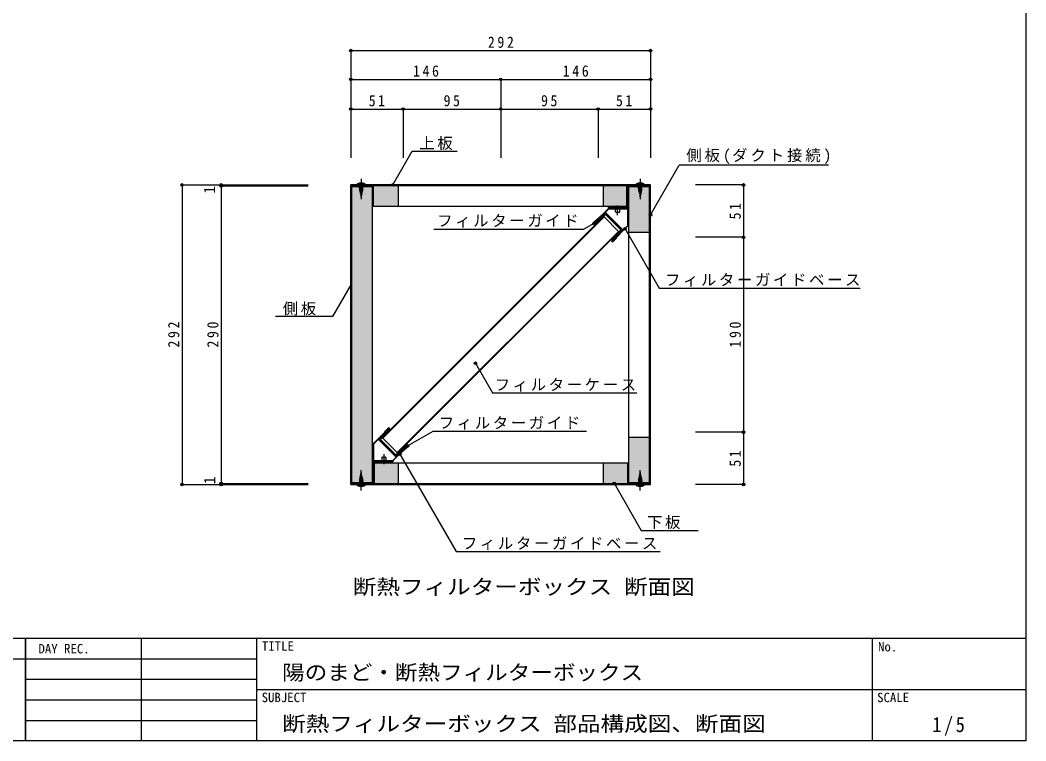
# Model space of a CAD drawing. Units: millimetres at full size, sheet at 1:5. Extents: x -957 to 1063, y -681 to 724.
# Drawn here: x 82 to 1063, y -681 to 21 of the extents above; entities that cross this region are included whole.
import ezdxf
from ezdxf.enums import TextEntityAlignment as Align

# ---------------------------------------------------------------- set-up
doc = ezdxf.new("R2010")
doc.units = ezdxf.units.MM
doc.header["$LTSCALE"] = 5
doc.header["$PDMODE"] = 32
doc.header["$PDSIZE"] = 2.5
doc.linetypes.add('CHAIN1', pattern=[8, 5, -1, 1, -1])
doc.layers.add('0-0', color=7, linetype='Continuous')
doc.layers.add('F-0', color=2, linetype='Continuous')
doc.styles.add('ＭＳ ゴシック', font='')
doc.styles.get('ＭＳ ゴシック').set_extended_font_data('MS Gothic')

msp = doc.modelspace()

# ---------------------------------------------------------------- linework, layer by layer
at = {"layer": '0-0', "color": 4}
for p, q in [((404.886, -8.532), (696.886, -8.532)), ((404.886, -8.532), (404.886, -113.013)), ((696.886, -8.532), (696.886, -113.013)), ((404.886, -36.558), (550.886, -36.558)), ((404.886, -36.558), (404.886, -113.013)), ((550.886, -36.558), (550.886, -113.013)), ((550.886, -36.558), (696.886, -36.558)), ((696.886, -36.558), (696.886, -113.013)), ((404.886, -65.472), (455.886, -65.472)), ((404.886, -65.472), (404.886, -113.013)), ((455.886, -65.472), (455.886, -113.013)), ((455.886, -65.472), (550.886, -65.472)), ((550.886, -65.472), (550.886, -113.013)), ((550.886, -65.472), (645.886, -65.472)), ((645.886, -65.472), (645.886, -113.013)), ((645.886, -65.472), (696.886, -65.472)), ((696.886, -65.472), (696.886, -113.013)), ((445.628, -139.476), (464.59, -106.633)), ((464.59, -106.633), (508.573, -106.633)), ((696.886, -168.635), (724.856, -120.19)), ((870.349, -120.19), (724.856, -120.19)), ((240.264, -139.476), (363.282, -139.476)), ((278.446, -139.476), (278.446, -140.476)), ((278.446, -139.476), (363.282, -139.476)), ((278.446, -140.476), (363.282, -140.476)), ((410.886, -139.026), (410.886, -138.926)), ((418.436, -138.476), (411.336, -138.476)), ((418.436, -139.476), (411.336, -139.476)), ((416.886, -139.976), (412.886, -140.476)), ((416.886, -140.476), (412.886, -140.976)), ((416.886, -140.976), (412.886, -141.476)), ((416.886, -141.476), (412.886, -141.976)), ((416.886, -141.976), (412.886, -142.476)), ((416.886, -142.476), (412.886, -142.976)), ((416.886, -142.976), (412.895, -143.476)), ((416.878, -143.476), (412.927, -143.976)), ((416.846, -143.976), (412.985, -144.476)), ((416.788, -144.476), (413.069, -144.976)), ((416.704, -144.976), (413.179, -145.476)), ((416.594, -145.476), (413.315, -145.976)), ((413.386, -143.076), (413.386, -139.476)), ((416.458, -145.976), (413.458, -146.476)), ((416.315, -146.476), (413.601, -146.976)), ((416.172, -146.976), (413.744, -147.476)), ((416.386, -143.076), (416.386, -139.476)), ((418.886, -138.926), (418.886, -139.026)), ((645.886, -139.476), (455.886, -139.476)), ((645.886, -140.476), (455.886, -140.476)), ((682.886, -139.026), (682.886, -138.926)), ((690.436, -138.476), (683.336, -138.476)), ((690.436, -139.476), (683.336, -139.476)), ((688.886, -139.976), (684.886, -140.476)), ((688.886, -140.476), (684.886, -140.976)), ((688.886, -140.976), (684.886, -141.476)), ((688.886, -141.476), (684.886, -141.976)), ((688.886, -141.976), (684.886, -142.476)), ((688.886, -142.476), (684.886, -142.976)), ((688.886, -142.976), (684.895, -143.476)), ((688.878, -143.476), (684.927, -143.976)), ((688.846, -143.976), (684.985, -144.476)), ((688.788, -144.476), (685.069, -144.976)), ((688.704, -144.976), (685.179, -145.476)), ((688.594, -145.476), (685.315, -145.976)), ((685.386, -143.076), (685.386, -139.476)), ((688.458, -145.976), (685.458, -146.476)), ((688.315, -146.476), (685.601, -146.976)), ((688.172, -146.976), (685.744, -147.476)), ((688.386, -143.076), (688.386, -139.476)), ((690.886, -138.926), (690.886, -139.026)), ((787.612, -139.476), (740.782, -139.476)), ((787.612, -139.476), (787.612, -190.476)), ((416.029, -147.476), (413.886, -147.976)), ((415.886, -147.976), (414.029, -148.476)), ((415.744, -148.476), (414.172, -148.976)), ((415.601, -148.976), (414.315, -149.476)), ((415.458, -149.476), (414.458, -149.976)), ((415.315, -149.976), (414.601, -150.476)), ((688.029, -147.476), (685.886, -147.976)), ((687.886, -147.976), (686.029, -148.476)), ((687.744, -148.476), (686.172, -148.976)), ((687.601, -148.976), (686.315, -149.476)), ((687.458, -149.476), (686.458, -149.976)), ((687.315, -149.976), (686.601, -150.476)), ((650.886, -160.476), (450.886, -160.476)), ((668.086, -161.476), (661.686, -161.476)), ((668.086, -161.476), (661.686, -161.476)), ((662.886, -165.776), (662.886, -163.476)), ((662.886, -165.776), (662.886, -163.476)), ((663.286, -161.476), (663.286, -162.976)), ((663.286, -161.476), (663.286, -162.976)), ((666.386, -162.976), (663.386, -162.976)), ((666.386, -162.976), (663.386, -162.976)), ((666.386, -166.276), (663.386, -166.276)), ((666.386, -166.276), (663.386, -166.276)), ((666.486, -161.476), (666.486, -162.976)), ((666.486, -161.476), (666.486, -162.976)), ((666.886, -165.776), (666.886, -163.476)), ((666.886, -165.776), (666.886, -163.476)), ((485.575, -182.71), (632.023, -182.71)), ((641.846, -177.038), (632.023, -182.71)), ((672.117, -182.246), (705.506, -240.078)), ((675.886, -385.476), (675.886, -185.476)), ((695.886, -380.476), (695.886, -190.476)), ((696.886, -380.476), (696.886, -190.476)), ((787.612, -190.476), (740.782, -190.476)), ((705.506, -240.078), (901.397, -240.078)), ((460.086, -393.871), (485.03, -379.469)), ((485.03, -379.469), (634.517, -379.469)), ((452.67, -401.799), (507.581, -496.907)), ((433.686, -409.476), (440.086, -409.476)), ((433.686, -409.476), (440.086, -409.476)), ((434.886, -405.176), (434.886, -407.476)), ((434.886, -405.176), (434.886, -407.476)), ((435.286, -409.476), (435.286, -407.976)), ((435.286, -409.476), (435.286, -407.976)), ((435.386, -404.676), (438.386, -404.676)), ((435.386, -404.676), (438.386, -404.676)), ((435.386, -407.976), (438.386, -407.976)), ((435.386, -407.976), (438.386, -407.976)), ((438.486, -409.476), (438.486, -407.976)), ((438.486, -409.476), (438.486, -407.976)), ((438.886, -405.176), (438.886, -407.476)), ((438.886, -405.176), (438.886, -407.476)), ((450.886, -410.476), (650.886, -410.476)), ((414.172, -421.976), (415.458, -421.476)), ((414.315, -421.476), (415.315, -420.976)), ((414.458, -420.976), (415.172, -420.476)), ((686.172, -421.976), (687.458, -421.476)), ((686.315, -421.476), (687.315, -420.976)), ((686.458, -420.976), (687.172, -420.476)), ((412.886, -427.976), (416.878, -427.476)), ((412.886, -428.476), (416.886, -427.976)), ((412.886, -428.976), (416.886, -428.476)), ((412.886, -429.476), (416.886, -428.976)), ((412.886, -429.976), (416.886, -429.476)), ((412.886, -430.476), (416.886, -429.976)), ((412.886, -430.976), (416.886, -430.476)), ((412.895, -427.476), (416.846, -426.976)), ((412.927, -426.976), (416.788, -426.476)), ((412.985, -426.476), (416.704, -425.976)), ((413.069, -425.976), (416.594, -425.476)), ((413.179, -425.476), (416.458, -424.976)), ((413.315, -424.976), (416.315, -424.476)), ((413.386, -427.877), (413.386, -431.476)), ((413.458, -424.476), (416.172, -423.976)), ((413.601, -423.976), (416.029, -423.476)), ((413.744, -423.476), (415.886, -422.976)), ((413.886, -422.976), (415.744, -422.476)), ((414.029, -422.476), (415.601, -421.976)), ((416.386, -427.877), (416.386, -431.476)), ((455.886, -430.476), (645.886, -430.476)), ((661.478, -430.228), (687.982, -476.134)), ((684.886, -427.976), (688.878, -427.476)), ((684.886, -428.476), (688.886, -427.976)), ((684.886, -428.976), (688.886, -428.476)), ((684.886, -429.476), (688.886, -428.976)), ((684.886, -429.976), (688.886, -429.476)), ((684.886, -430.476), (688.886, -429.976)), ((684.886, -430.976), (688.886, -430.476)), ((684.895, -427.476), (688.846, -426.976)), ((684.927, -426.976), (688.788, -426.476)), ((684.985, -426.476), (688.704, -425.976)), ((685.069, -425.976), (688.594, -425.476)), ((685.179, -425.476), (688.458, -424.976)), ((685.315, -424.976), (688.315, -424.476)), ((685.386, -427.877), (685.386, -431.476)), ((685.458, -424.476), (688.172, -423.976)), ((685.601, -423.976), (688.029, -423.476)), ((685.744, -423.476), (687.886, -422.976)), ((685.886, -422.976), (687.744, -422.476)), ((686.029, -422.476), (687.601, -421.976)), ((688.386, -427.877), (688.386, -431.476)), ((410.886, -432.026), (410.886, -431.926)), ((411.336, -431.476), (418.436, -431.476)), ((411.336, -432.476), (418.436, -432.476)), ((418.886, -431.926), (418.886, -432.026)), ((455.886, -431.476), (645.886, -431.476)), ((682.886, -432.026), (682.886, -431.926)), ((683.336, -431.476), (690.436, -431.476)), ((683.336, -432.476), (690.436, -432.476)), ((690.886, -431.926), (690.886, -432.026)), ((687.982, -476.134), (743.495, -476.134)), ((507.581, -496.907), (706.219, -496.907))]:
    msp.add_line(p, q, dxfattribs=at)
at = {"layer": '0-0', "color": 4, "linetype": 'CHAIN1'}
for p, q in [((414.886, -133.583), (414.886, -153.404)), ((686.886, -133.583), (686.886, -153.404)), ((664.886, -168.94), (664.886, -159.441)), ((664.886, -168.94), (664.886, -159.441)), ((436.886, -402.013), (436.886, -411.511)), ((436.886, -402.013), (436.886, -411.511)), ((414.886, -437.37), (414.886, -417.549)), ((686.886, -437.37), (686.886, -417.549))]:
    msp.add_line(p, q, dxfattribs=at)
at = {"layer": '0-0'}
for p, q in [((404.886, -140.476), (404.886, -139.476)), ((455.886, -139.476), (404.886, -139.476)), ((455.886, -140.476), (404.886, -140.476)), ((404.886, -431.476), (404.886, -140.476)), ((424.886, -140.476), (405.386, -140.476)), ((405.886, -429.476), (405.886, -141.476)), ((425.886, -141.476), (405.886, -141.476)), ((424.886, -141.476), (424.886, -140.476)), ((425.886, -429.476), (425.886, -141.476)), ((426.886, -160.476), (426.886, -140.476)), ((450.886, -140.476), (450.886, -160.476)), ((455.886, -139.476), (455.886, -140.476)), ((645.886, -139.476), (645.886, -140.476)), ((696.886, -139.476), (645.886, -139.476)), ((696.886, -140.476), (645.886, -140.476)), ((650.886, -140.476), (650.886, -160.476)), ((673.886, -161.476), (673.886, -140.476)), ((695.886, -141.476), (674.886, -141.476)), ((675.886, -185.476), (675.886, -141.476)), ((696.886, -140.476), (676.886, -140.476)), ((695.886, -190.476), (695.886, -141.476)), ((696.886, -140.476), (696.886, -139.476)), ((696.886, -190.476), (696.886, -140.476)), ((450.886, -160.476), (426.886, -160.476)), ((653.063, -166.329), (642.669, -176.723)), ((656.094, -162.976), (642.805, -176.265)), ((673.886, -160.476), (650.886, -160.476)), ((673.886, -160.476), (650.886, -160.476)), ((653.063, -166.329), (670.034, -183.299)), ((673.886, -161.476), (655.886, -161.476)), ((655.886, -162.476), (655.886, -161.476)), ((674.386, -162.976), (656.094, -162.976)), ((673.886, -161.476), (657.945, -161.476)), ((674.386, -162.976), (674.386, -179.269)), ((695.886, -161.476), (695.886, -161.976)), ((433.86, -387.653), (653.063, -168.45)), ((651.649, -170.571), (435.982, -386.239)), ((641.801, -175.855), (645.478, -172.178)), ((642.451, -175.911), (642.805, -176.265)), ((643.022, -177.077), (653.063, -167.036)), ((645.478, -172.178), (645.831, -172.532)), ((665.791, -184.714), (651.649, -170.571)), ((653.063, -167.036), (669.327, -183.299)), ((653.063, -168.45), (667.913, -183.299)), ((667.913, -183.299), (653.063, -168.45)), ((667.913, -183.299), (653.063, -168.45)), ((641.891, -177.077), (641.801, -176.986)), ((642.154, -176.633), (642.245, -176.723)), ((659.286, -193.34), (669.327, -183.299)), ((670.034, -183.299), (659.64, -193.694)), ((674.886, -179.476), (660.154, -194.209)), ((674.386, -179.269), (660.391, -193.265)), ((675.886, -185.476), (695.886, -185.476)), ((659.286, -194.472), (659.376, -194.562)), ((659.73, -194.209), (659.64, -194.118)), ((660.744, -193.618), (660.391, -193.265)), ((660.508, -194.562), (664.185, -190.885)), ((664.185, -190.885), (663.831, -190.532)), ((695.886, -190.476), (696.886, -190.476)), ((426.886, -391.476), (441.619, -376.744)), ((427.386, -391.683), (441.382, -377.688)), ((431.739, -387.653), (442.133, -377.259)), ((442.487, -377.612), (432.446, -387.653)), ((441.265, -376.39), (437.588, -380.067)), ((437.588, -380.067), (437.942, -380.421)), ((441.029, -377.334), (441.382, -377.688)), ((442.043, -376.744), (442.133, -376.834)), ((442.487, -376.481), (442.397, -376.39)), ((695.886, -380.476), (696.886, -380.476)), ((695.886, -429.476), (695.886, -380.476)), ((696.886, -431.476), (696.886, -380.476)), ((426.886, -408.476), (426.886, -391.476)), ((427.386, -407.976), (427.386, -391.683)), ((448.71, -404.624), (431.739, -387.653)), ((448.71, -403.917), (432.446, -387.653)), ((433.86, -387.653), (448.71, -402.502)), ((435.982, -386.239), (450.124, -400.381)), ((675.886, -385.476), (695.886, -385.476)), ((675.886, -429.476), (675.886, -385.476)), ((445.679, -407.976), (458.968, -394.688)), ((458.75, -393.876), (448.71, -403.917)), ((448.71, -404.624), (459.104, -394.229)), ((456.295, -398.775), (455.942, -398.421)), ((459.972, -395.098), (456.295, -398.775)), ((459.322, -395.041), (458.968, -394.688)), ((459.619, -394.32), (459.528, -394.229)), ((459.882, -393.876), (459.972, -393.966)), ((405.886, -409.476), (405.886, -408.976)), ((426.886, -429.476), (426.886, -408.476)), ((427.386, -407.976), (445.679, -407.976)), ((427.886, -409.476), (443.828, -409.476)), ((427.886, -430.476), (427.886, -409.476)), ((427.886, -409.476), (445.886, -409.476)), ((427.886, -410.476), (450.886, -410.476)), ((445.886, -408.476), (445.886, -409.476)), ((450.886, -410.476), (450.886, -430.476)), ((650.886, -410.476), (650.886, -430.476)), ((650.886, -410.476), (674.886, -410.476)), ((674.886, -430.476), (674.886, -410.476)), ((404.886, -430.476), (455.886, -430.476)), ((405.386, -430.476), (424.886, -430.476)), ((405.886, -429.476), (426.886, -429.476)), ((455.886, -430.476), (455.886, -431.476)), ((645.886, -430.476), (696.886, -430.476)), ((675.886, -429.476), (695.886, -429.476)), ((676.886, -430.476), (676.886, -429.476)), ((676.886, -430.476), (696.386, -430.476)), ((404.886, -431.476), (455.886, -431.476))]:
    msp.add_line(p, q, dxfattribs=at)
at = {"layer": '0-0', "color": 4}
for points in [[(240.264, -139.476), (240.264, -431.476), (363.282, -431.476)], [(278.446, -140.476), (278.446, -430.476), (363.282, -430.476)], [(413.752, -145.686), (414.886, -151.176), (416.021, -145.686)], [(685.752, -145.686), (686.886, -151.176), (688.021, -145.686)], [(787.612, -190.476), (787.612, -380.476), (740.782, -380.476)], [(404.886, -236.864), (387.014, -267.819), (331.501, -267.819)], [(526.251, -313.305), (542.866, -342.084), (683.456, -342.084)], [(787.612, -380.476), (787.612, -431.476), (740.782, -431.476)], [(416.021, -425.267), (414.886, -419.776), (413.752, -425.267)], [(688.021, -425.267), (686.886, -419.776), (685.752, -425.267)], [(278.446, -430.476), (278.446, -431.476), (363.282, -431.476)]]:
    msp.add_lwpolyline(points, dxfattribs=at)
at = {"layer": '0-0'}
for points in [[(674.886, -162.476), (674.886, -179.476), (674.886, -141.476)], [(674.886, -162.476), (655.886, -162.476), (642.154, -176.209)], [(651.649, -170.571), (665.791, -184.714), (450.124, -400.381)], [(433.86, -387.653), (448.71, -402.502), (667.913, -183.299)], [(426.886, -408.476), (445.886, -408.476), (459.619, -394.744)], [(645.886, -430.476), (645.886, -431.476), (696.886, -431.476)]]:
    msp.add_lwpolyline(points, dxfattribs=at)
at = {"layer": '0-0', "color": 4}
for centre, radius, start, end in [((411.336, -138.926), 0.45, 90, 180), ((411.336, -139.026), 0.45, 180, 270), ((414.886, -144.278), 6.801, 58.53598, 121.464), ((422.886, -143.076), 9.5, 180, 195.94539), ((406.886, -143.076), 9.5, 344.0546, 0), ((418.436, -138.926), 0.45, 0, 90), ((418.436, -139.026), 0.45, 270, 0), ((683.336, -138.926), 0.45, 90, 180), ((683.336, -139.026), 0.45, 180, 270), ((686.886, -144.278), 6.801, 58.53598, 121.464), ((694.886, -143.076), 9.5, 180, 195.94539), ((678.886, -143.076), 9.5, 344.0546, 0), ((690.436, -138.926), 0.45, 0, 90), ((690.436, -139.026), 0.45, 270, 0), ((664.886, -167.476), 6.8, 61.92751, 118.07248), ((664.886, -167.476), 6.8, 61.92751, 118.07248), ((663.386, -163.476), 0.5, 90, 180), ((663.386, -163.476), 0.5, 90, 180), ((663.386, -165.776), 0.5, 180, 270), ((663.386, -165.776), 0.5, 180, 270), ((666.386, -163.476), 0.5, 0, 90), ((666.386, -163.476), 0.5, 0, 90), ((666.386, -165.776), 0.5, 270, 0), ((666.386, -165.776), 0.5, 270, 0), ((436.886, -403.476), 6.8, 241.92751, 298.07248), ((436.886, -403.476), 6.8, 241.92751, 298.07248), ((435.386, -405.176), 0.5, 90, 180), ((435.386, -405.176), 0.5, 90, 180), ((435.386, -407.476), 0.5, 180, 270), ((435.386, -407.476), 0.5, 180, 270), ((438.386, -405.176), 0.5, 0, 90), ((438.386, -405.176), 0.5, 0, 90), ((438.386, -407.476), 0.5, 270, 0), ((438.386, -407.476), 0.5, 270, 0), ((422.886, -427.877), 9.5, 164.0546, 180), ((406.886, -427.877), 9.5, 0, 15.94539), ((694.886, -427.877), 9.5, 164.0546, 180), ((678.886, -427.877), 9.5, 0, 15.94539), ((411.336, -431.926), 0.45, 90, 180), ((411.336, -432.026), 0.45, 180, 270), ((414.886, -426.675), 6.801, 238.53598, 301.464), ((418.436, -431.926), 0.45, 0, 90), ((418.436, -432.026), 0.45, 270, 0), ((683.336, -431.926), 0.45, 90, 180), ((683.336, -432.026), 0.45, 180, 270), ((686.886, -426.675), 6.801, 238.53598, 301.464), ((690.436, -431.926), 0.45, 0, 90), ((690.436, -432.026), 0.45, 270, 0)]:
    msp.add_arc(centre, radius, start, end, dxfattribs=at)
at = {"layer": '0-0'}
for centre, radius, start, end in [((642.366, -176.421), 0.8, 135, 225), ((642.366, -176.421), 0.3, 135, 225), ((642.457, -176.511), 0.8, 225, 315), ((642.457, -176.511), 0.3, 225, 315), ((659.852, -193.906), 0.8, 135, 225), ((659.942, -193.996), 0.8, 225, 315), ((659.852, -193.906), 0.3, 135, 225), ((659.942, -193.996), 0.3, 225, 315), ((441.831, -376.956), 0.8, 45, 135), ((441.831, -376.956), 0.3, 45, 135), ((441.921, -377.047), 0.3, 315, 45), ((441.921, -377.047), 0.8, 315, 45), ((459.316, -394.441), 0.8, 45, 135), ((459.316, -394.441), 0.3, 45, 135), ((459.407, -394.532), 0.3, 315, 45), ((459.407, -394.532), 0.8, 315, 45)]:
    msp.add_arc(centre, radius, start, end, dxfattribs=at)
at = {"layer": '0-0', "color": 4}
for p in [(404.886, -8.532), (696.886, -8.532), (404.886, -36.558), (550.886, -36.558), (696.886, -36.558), (404.886, -65.472), (455.886, -65.472), (550.886, -65.472), (645.886, -65.472), (696.886, -65.472)]:
    msp.add_point(p, dxfattribs=at)
at = {"layer": '0-0', "color": 5}
for p in [(240.264, -139.476), (278.446, -139.476), (278.446, -140.476), (445.628, -139.476), (787.612, -139.476), (641.846, -177.038), (696.886, -168.635), (672.117, -182.246), (787.612, -190.476), (526.251, -313.305), (787.612, -380.476), (452.67, -401.799), (460.086, -393.871), (240.264, -431.476), (278.446, -430.476), (278.446, -431.476), (661.622, -430.476), (787.612, -431.476)]:
    msp.add_point(p, dxfattribs=at)
at = {"layer": '0-0', "color": 51}
for points in [[(405.886, -141.476), (405.886, -429.476), (425.886, -429.476)], [(405.886, -141.476), (425.886, -429.476), (425.886, -160.476)], [(425.886, -160.476), (425.886, -141.476), (405.886, -141.476)], [(426.886, -140.476), (426.886, -160.476), (450.886, -140.476), (450.886, -160.476)], [(673.886, -140.476), (673.886, -160.476), (650.886, -140.476), (650.886, -160.476)], [(675.886, -162.476), (695.886, -162.476), (675.886, -141.476), (695.886, -141.476)], [(675.886, -185.476), (695.886, -185.476), (675.886, -162.476), (695.886, -162.476)], [(695.886, -385.476), (675.886, -385.476), (675.886, -410.476)], [(695.886, -429.476), (695.886, -385.476), (675.886, -410.476)], [(450.886, -410.476), (427.886, -410.476), (450.886, -430.476), (427.886, -430.476)], [(674.886, -430.476), (674.886, -410.476), (650.886, -430.476), (650.886, -410.476)], [(695.886, -429.476), (675.886, -410.476), (675.886, -429.476)]]:
    msp.add_solid(points, dxfattribs=at)
at = {"layer": 'F-0', "color": 5}
for p, q in [((1062.851, 723.658), (1062.851, -681.342)), ((-957.149, -581.342), (1062.851, -581.342)), ((1062.851, -681.342), (-957.149, -681.342))]:
    msp.add_line(p, q, dxfattribs=at)
at = {"layer": 'F-0', "color": 7}
for p, q in [((87.851, -581.342), (87.851, -681.342)), ((200.351, -581.342), (200.351, -681.342))]:
    msp.add_line(p, q, dxfattribs=at)
at = {"layer": 'F-0'}
for p, q in [((87.851, -681.342), (87.851, -581.342)), ((312.851, -581.342), (312.851, -681.342)), ((912.851, -581.342), (912.851, -681.342)), ((-127.149, -601.342), (87.851, -601.342)), ((87.851, -601.342), (312.851, -601.342)), ((87.851, -621.342), (312.851, -621.342)), ((312.851, -631.342), (1062.851, -631.342)), ((87.851, -641.342), (312.851, -641.342)), ((87.851, -661.342), (312.851, -661.342))]:
    msp.add_line(p, q, dxfattribs=at)

# ---------------------------------------------------------------- texts
at = {"layer": '0-0', "style": 'ＭＳ ゴシック'}
for p in [(275.769, -147.983), (275.951, -431.133)]:
    msp.add_text('1', height=11, rotation=90, dxfattribs=at).set_placement(p, align=Align.BOTTOM_LEFT)
at = {"layer": '0-0', "style": 'ＭＳ ゴシック', "width": 1.15}
msp.add_text('断熱フィルターボックス 断面図', height=14.66, dxfattribs=at).set_placement((406.691, -542.882), align=Align.BOTTOM_LEFT)
at = {"layer": '0-0', "char_height": 11, "attachment_point": 7, "style": 'ＭＳ ゴシック'}
for s, insert in [('\\T1.38;\\W0.9;292', (538.386, -6.032)), ('\\T1.38;\\W0.9;146', (465.386, -34.058)), ('\\T1.38;\\W0.9;146', (611.386, -34.058)), ('\\T1.36;\\W0.9;51', (422.261, -62.972)), ('\\T1.36;\\W0.9;95', (495.261, -62.972)), ('\\T1.36;\\W0.9;95', (590.261, -62.972)), ('\\T1.36;\\W0.9;51', (663.261, -62.972)), ('\\T1.17;上板', (471.567, -105.464)), ('\\T1.19;側板(ダクト接続)', (731.833, -119.021)), ('\\T1.17;フィルターガイド', (488.967, -180.998)), ('\\T1.17;フィルターガイドベース', (711.023, -238.59)), ('\\T1.17;側板', (338.478, -266.65)), ('\\T1.17;フィルターケース', (545.05, -340.823)), ('\\T1.17;フィルターガイド', (490.547, -377.981)), ('\\T1.17;下板', (693.539, -474.902)), ('\\T1.17;フィルターガイドベース', (513.098, -495.419))]:
    msp.add_mtext(s, dxfattribs=dict(at, insert=insert))
at = {"layer": '0-0', "char_height": 11, "attachment_point": 7, "rotation": 90, "style": 'ＭＳ ゴシック'}
for s, insert in [('\\T1.36;\\W0.9;51', (785.112, -173.101)), ('\\T1.38;\\W0.9;292', (237.764, -297.976)), ('\\T1.38;\\W0.9;290', (275.946, -297.976)), ('\\T1.38;\\W0.9;190', (785.112, -297.976)), ('\\T1.36;\\W0.9;51', (785.112, -414.101))]:
    msp.add_mtext(s, dxfattribs=dict(at, insert=insert))
at = {"layer": 'F-0', "color": 4, "style": 'ＭＳ ゴシック'}
for s, p in [('DAY REC.', (100.351, -598.842)), ('TITLE', (318.112, -596.239)), ('No.', (918.736, -596.923)), ('SUBJECT', (317.851, -646.342)), ('SCALE', (917.851, -646.342))]:
    msp.add_text(s, height=9.164, dxfattribs=at).set_placement(p, align=Align.BOTTOM_LEFT)
at = {"layer": 'F-0', "color": 7, "style": 'ＭＳ ゴシック'}
for s, width, p in [('陽のまど・断熱フィルターボックス', 1.1, (337.851, -626.342)), ('断熱フィルターボックス 部品構成図、断面図', 1.15, (337.851, -676.342))]:
    msp.add_text(s, height=14.66, dxfattribs=dict(at, width=width)).set_placement(p, align=Align.BOTTOM_LEFT)
at = {"layer": 'F-0', "color": 7, "insert": (971.601, -676.342), "char_height": 14.66, "attachment_point": 7, "style": 'ＭＳ ゴシック'}
msp.add_mtext('\\T1.27;\\W0.9;1/5', dxfattribs=at)

doc.saveas('drawing.dxf')
